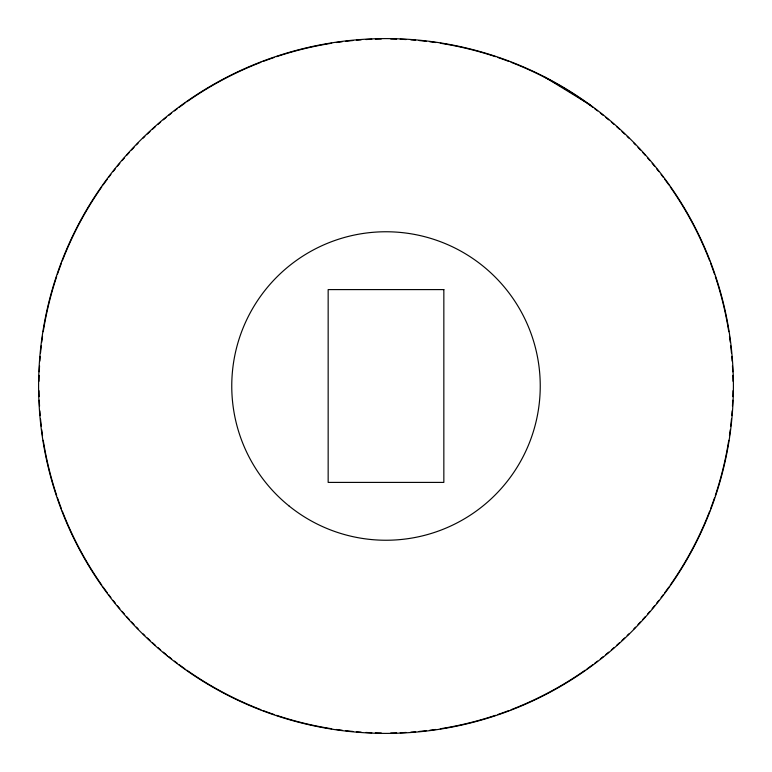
<?xml version="1.0" encoding="UTF-8"?>
<svg xmlns="http://www.w3.org/2000/svg" width="772" height="772" viewBox="0 0 772 772"><rect width="100%" height="100%" fill="white"/><g stroke="black" fill="none" stroke-linecap="round" stroke-linejoin="round"><path stroke-width="1.16" d="M543.72 76.467L590.194 104.944M733.014 390.728A347.043 347.043 0 0 1 732.879 396.644M732.753 400.195A347.043 347.043 0 0 1 732.454 406.12M732.155 410.858A347.043 347.043 0 0 1 731.779 415.597M731.46 419.148A347.043 347.043 0 0 1 730.708 426.221M730.273 429.753A347.043 347.043 0 0 1 729.472 435.62M728.768 440.291A347.043 347.043 0 0 1 715.316 495.489M714.563 497.728A347.043 347.043 0 0 1 710.558 508.873M709.709 511.093A347.043 347.043 0 0 1 670.192 585.176M668.832 587.106A347.043 347.043 0 0 1 664.663 592.838M663.254 594.739A347.043 347.043 0 0 1 661.102 597.567M658.921 600.365A347.043 347.043 0 0 1 656.702 603.154M654.463 605.923A347.043 347.043 0 0 1 652.195 608.664M649.889 611.385A347.043 347.043 0 0 1 647.563 614.087M645.209 616.751A347.043 347.043 0 0 1 642.835 619.405M640.422 622.02A347.043 347.043 0 0 1 637.99 624.616M635.539 627.182A347.043 347.043 0 0 1 633.889 628.881M628.881 633.889A347.043 347.043 0 0 1 627.182 635.539M624.616 637.99A347.043 347.043 0 0 1 622.02 640.422M619.405 642.835A347.043 347.043 0 0 1 616.751 645.209M614.087 647.563A347.043 347.043 0 0 1 611.385 649.889M608.664 652.195A347.043 347.043 0 0 1 605.923 654.463M603.154 656.702A347.043 347.043 0 0 1 600.365 658.921M597.567 661.102A347.043 347.043 0 0 1 594.739 663.254M592.838 664.663A347.043 347.043 0 0 1 587.106 668.832M585.176 670.192A347.043 347.043 0 0 1 511.093 709.709M508.873 710.558A347.043 347.043 0 0 1 497.728 714.563M495.489 715.316A347.043 347.043 0 0 1 440.291 728.768M435.62 729.472A347.043 347.043 0 0 1 429.753 730.273M426.221 730.708A347.043 347.043 0 0 1 419.148 731.46M415.597 731.779A347.043 347.043 0 0 1 410.858 732.155M406.12 732.454A347.043 347.043 0 0 1 400.195 732.753M396.644 732.879A347.043 347.043 0 0 1 390.728 733.014M381.272 733.014A347.043 347.043 0 0 1 375.356 732.879M371.805 732.753A347.043 347.043 0 0 1 365.88 732.454M361.142 732.155A347.043 347.043 0 0 1 356.403 731.779M352.852 731.46A347.043 347.043 0 0 1 345.779 730.708M342.247 730.273A347.043 347.043 0 0 1 336.38 729.472M331.709 728.768A347.043 347.043 0 0 1 276.511 715.316M274.272 714.563A347.043 347.043 0 0 1 263.127 710.558M260.907 709.709A347.043 347.043 0 0 1 186.824 670.192M184.894 668.832A347.043 347.043 0 0 1 179.162 664.663M177.261 663.254A347.043 347.043 0 0 1 174.433 661.102M171.635 658.921A347.043 347.043 0 0 1 168.846 656.702M166.076 654.463A347.043 347.043 0 0 1 163.336 652.195M160.615 649.889A347.043 347.043 0 0 1 157.913 647.563M155.249 645.209A347.043 347.043 0 0 1 152.595 642.835M149.98 640.422A347.043 347.043 0 0 1 147.384 637.99M144.818 635.539A347.043 347.043 0 0 1 143.119 633.889M138.111 628.881A347.043 347.043 0 0 1 136.461 627.182M134.01 624.616A347.043 347.043 0 0 1 131.578 622.02M129.165 619.405A347.043 347.043 0 0 1 126.791 616.751M124.437 614.087A347.043 347.043 0 0 1 122.111 611.385M119.805 608.664A347.043 347.043 0 0 1 117.537 605.923M115.298 603.154A347.043 347.043 0 0 1 113.079 600.365M110.898 597.567A347.043 347.043 0 0 1 108.746 594.739M107.337 592.838A347.043 347.043 0 0 1 103.168 587.106M101.807 585.176A347.043 347.043 0 0 1 62.291 511.093M61.442 508.873A347.043 347.043 0 0 1 57.437 497.728M56.684 495.489A347.043 347.043 0 0 1 43.232 440.291M42.528 435.62A347.043 347.043 0 0 1 41.727 429.753M41.292 426.221A347.043 347.043 0 0 1 40.54 419.148M40.221 415.597A347.043 347.043 0 0 1 39.845 410.858M39.546 406.12A347.043 347.043 0 0 1 39.247 400.195M39.121 396.644A347.043 347.043 0 0 1 38.986 390.728M38.986 381.272A347.043 347.043 0 0 1 39.121 375.356M39.247 371.805A347.043 347.043 0 0 1 39.546 365.88M39.845 361.142A347.043 347.043 0 0 1 40.221 356.403M40.54 352.852A347.043 347.043 0 0 1 41.292 345.779M41.727 342.247A347.043 347.043 0 0 1 42.528 336.38M43.232 331.709A347.043 347.043 0 0 1 56.684 276.511M57.437 274.272A347.043 347.043 0 0 1 61.442 263.127M62.291 260.907A347.043 347.043 0 0 1 101.807 186.824M103.168 184.894A347.043 347.043 0 0 1 107.337 179.162M108.746 177.261A347.043 347.043 0 0 1 110.898 174.433M113.079 171.635A347.043 347.043 0 0 1 115.298 168.846M117.537 166.076A347.043 347.043 0 0 1 119.805 163.336M122.111 160.615A347.043 347.043 0 0 1 124.437 157.913M126.791 155.249A347.043 347.043 0 0 1 129.165 152.595M131.578 149.98A347.043 347.043 0 0 1 134.01 147.384M136.461 144.818A347.043 347.043 0 0 1 138.111 143.119M143.119 138.111A347.043 347.043 0 0 1 144.818 136.461M147.384 134.01A347.043 347.043 0 0 1 149.98 131.578M152.595 129.165A347.043 347.043 0 0 1 155.249 126.791M157.913 124.437A347.043 347.043 0 0 1 160.615 122.111M163.336 119.805A347.043 347.043 0 0 1 166.076 117.537M168.846 115.298A347.043 347.043 0 0 1 171.635 113.079M174.433 110.898A347.043 347.043 0 0 1 177.261 108.746M179.162 107.337A347.043 347.043 0 0 1 184.894 103.168M186.824 101.807A347.043 347.043 0 0 1 260.907 62.291M263.127 61.442A347.043 347.043 0 0 1 274.272 57.437M276.511 56.684A347.043 347.043 0 0 1 331.709 43.232M336.38 42.528A347.043 347.043 0 0 1 342.247 41.727M345.779 41.292A347.043 347.043 0 0 1 352.852 40.54M356.403 40.221A347.043 347.043 0 0 1 361.142 39.845M365.88 39.546A347.043 347.043 0 0 1 371.805 39.247M375.356 39.121A347.043 347.043 0 0 1 381.272 38.986M390.728 38.986A347.043 347.043 0 0 1 396.644 39.121M400.195 39.247A347.043 347.043 0 0 1 406.12 39.546M410.858 39.845A347.043 347.043 0 0 1 415.597 40.221M419.148 40.54A347.043 347.043 0 0 1 426.221 41.292M429.753 41.727A347.043 347.043 0 0 1 435.62 42.528M440.291 43.232A347.043 347.043 0 0 1 495.489 56.684M497.728 57.437A347.043 347.043 0 0 1 508.873 61.442M511.093 62.291A347.043 347.043 0 0 1 585.176 101.807M587.106 103.168A347.043 347.043 0 0 1 592.838 107.337M594.739 108.746A347.043 347.043 0 0 1 597.567 110.898M600.365 113.079A347.043 347.043 0 0 1 603.154 115.298M605.923 117.537A347.043 347.043 0 0 1 608.664 119.805M611.385 122.111A347.043 347.043 0 0 1 614.087 124.437M616.751 126.791A347.043 347.043 0 0 1 619.405 129.165M622.02 131.578A347.043 347.043 0 0 1 624.616 134.01M627.182 136.461A347.043 347.043 0 0 1 628.881 138.111M633.889 143.119A347.043 347.043 0 0 1 635.539 144.818M637.99 147.384A347.043 347.043 0 0 1 640.422 149.98M642.835 152.595A347.043 347.043 0 0 1 645.209 155.249M647.563 157.913A347.043 347.043 0 0 1 649.889 160.615M652.195 163.336A347.043 347.043 0 0 1 654.463 166.076M656.702 168.846A347.043 347.043 0 0 1 658.921 171.635M661.102 174.433A347.043 347.043 0 0 1 663.254 177.261M664.663 179.162A347.043 347.043 0 0 1 668.832 184.894M670.192 186.824A347.043 347.043 0 0 1 709.709 260.907M710.558 263.127A347.043 347.043 0 0 1 714.563 274.272M715.316 276.511A347.043 347.043 0 0 1 728.768 331.709M729.472 336.38A347.043 347.043 0 0 1 730.273 342.247M730.708 345.779A347.043 347.043 0 0 1 731.46 352.852M731.779 356.403A347.043 347.043 0 0 1 732.155 361.142M732.454 365.88A347.043 347.043 0 0 1 732.753 371.805M732.879 375.356A347.043 347.043 0 0 1 733.014 381.272M443.842 289.596L328.158 289.596L328.158 482.403L443.842 482.403L443.842 289.596M288.931 505.872A154.246 154.246 0 0 0 538.345 410.125A154.246 154.246 0 0 0 330.725 242.003A154.246 154.246 0 0 0 288.931 505.872M167.37 655.978A347.4 347.4 0 0 0 729.125 440.349A347.4 347.4 0 0 0 261.505 61.673A347.4 347.4 0 0 0 167.37 655.978"/></g></svg>
